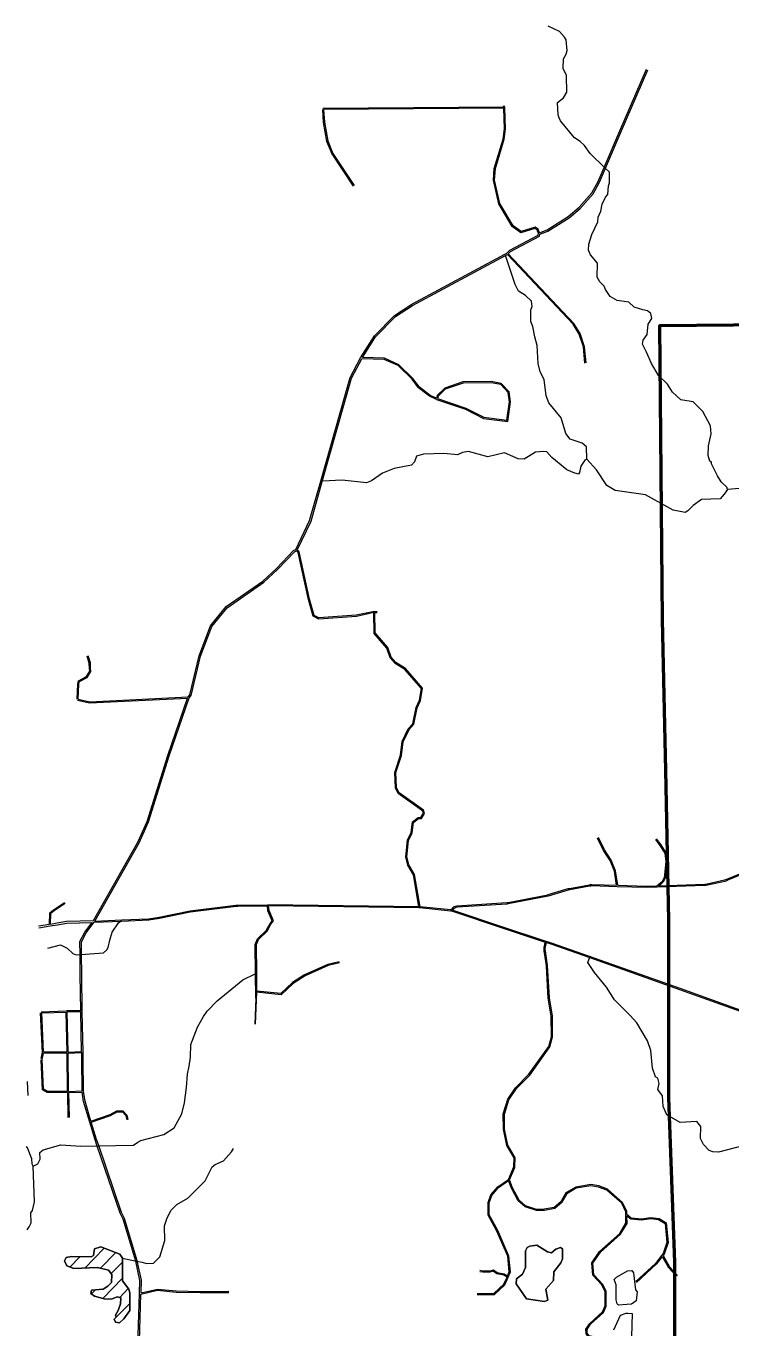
# Model space of a CAD drawing. Header units: inches. Extents: x 2666812 to 2767151, y 580083 to 705712.
# Drawn here: x 2676698 to 2689395, y 676969 to 700405 of the extents above; entities that cross this region are included whole.
import ezdxf

# ---------------------------------------------------------------- set-up
doc = ezdxf.new("R2010")
doc.units = ezdxf.units.IN
doc.header["$MEASUREMENT"] = 0
doc.layers.add('HY-SHORE', color=5, linetype='Continuous')
doc.layers.add('PLD-LANDBASE', color=252, linetype='Continuous')
doc.layers.add('PLD-REMOTE-BOUNDARY', color=40, linetype='Continuous', lineweight=80)

# ---------------------------------------------------------------- blocks, each defined once
blk = doc.blocks.new('*X31')
at = {"color": 0}
for p, q in [((2677485, 678083), (2677667, 678269)), ((2677754, 678065), (2678102, 678422)), ((2678038, 678063), (2678311, 678344)), ((2678229, 677965), (2678431, 678173)), ((2678080, 677518), (2678434, 677882)), ((2677874, 677600), (2677945, 677673)), ((2678384, 677536), (2678537, 677694)), ((2678286, 677142), (2678564, 677428))]:
    blk.add_line(p, q, dxfattribs=at)
blk = doc.blocks.new('CULVERT')
for p, q in [((-52, 7), (-41, 0)), ((-41, 0), (-52, -7)), ((-41, 0), (41, 0)), ((52, 7), (41, 0)), ((41, 0), (52, -7))]:
    blk.add_line(p, q)

msp = doc.modelspace()

# ---------------------------------------------------------------- linework, layer by layer
at = {"layer": 'HY-SHORE'}
for p, q in [((2686294, 700307), (2686092, 700405)), ((2686386, 700208), (2686294, 700307)), ((2686412, 700159), (2686386, 700208)), ((2686431, 699967), (2686412, 700159)), ((2686360, 699641), (2686366, 699816)), ((2686366, 699816), (2686415, 699901)), ((2686415, 699901), (2686431, 699967)), ((2686420, 699517), (2686360, 699641)), ((2686423, 699217), (2686420, 699517)), ((2686258, 699032), (2686366, 699116)), ((2686366, 699116), (2686423, 699217)), ((2686269, 698807), (2686258, 699032)), ((2686290, 698756), (2686269, 698807)), ((2686312, 698699), (2686290, 698756)), ((2686566, 698394), (2686312, 698699)), ((2686666, 698328), (2686566, 698394)), ((2686742, 698254), (2686666, 698328)), ((2686844, 698113), (2686742, 698254)), ((2687107, 697856), (2686844, 698113)), ((2687190, 697776), (2687107, 697856)), ((2687192, 697584), (2687190, 697776)), ((2687161, 697375), (2687176, 697533)), ((2687176, 697533), (2687192, 697584)), ((2687063, 697199), (2687120, 697325)), ((2687120, 697325), (2687161, 697375)), ((2686991, 696965), (2687039, 697073)), ((2687039, 697073), (2687063, 697199)), ((2686877, 696655), (2686983, 696881)), ((2686983, 696881), (2686991, 696965)), ((2686821, 696479), (2686877, 696655)), ((2686814, 696371), (2686821, 696479)), ((2686848, 696288), (2686814, 696371)), ((2685496, 695756), (2685320, 696277)), ((2686975, 696139), (2686848, 696288)), ((2686969, 695889), (2686975, 696139)), ((2687021, 695807), (2686969, 695889)), ((2685556, 695639), (2685496, 695756)), ((2685682, 695558), (2685556, 695639)), ((2687096, 695724), (2687021, 695807)), ((2687122, 695666), (2687096, 695724)), ((2687207, 695542), (2687122, 695666)), ((2685791, 695459), (2685682, 695558)), ((2685777, 695300), (2685801, 695359)), ((2685801, 695359), (2685791, 695459)), ((2687333, 695468), (2687207, 695542)), ((2687542, 695438), (2687333, 695468)), ((2687634, 695347), (2687542, 695438)), ((2685779, 695092), (2685777, 695300)), ((2687793, 695299), (2687634, 695347)), ((2687877, 695283), (2687793, 695299)), ((2687936, 695234), (2687877, 695283)), ((2687888, 695042), (2687953, 695142)), ((2687953, 695142), (2687936, 695234)), ((2685813, 695001), (2685779, 695092)), ((2685849, 694818), (2685813, 695001)), ((2687873, 694858), (2687888, 695042)), ((2685892, 694660), (2685849, 694818)), ((2685912, 694335), (2685892, 694660)), ((2687784, 694682), (2687799, 694757)), ((2687860, 694541), (2687784, 694682)), ((2687799, 694757), (2687873, 694858)), ((2687946, 694334), (2687860, 694541)), ((2685947, 694186), (2685912, 694335)), ((2686016, 694045), (2685947, 694186)), ((2688073, 694119), (2687946, 694334)), ((2686053, 693754), (2686016, 694045)), ((2688234, 693962), (2688073, 694119)), ((2688327, 693822), (2688234, 693962)), ((2686104, 693629), (2686053, 693754)), ((2688478, 693682), (2688327, 693822)), ((2686324, 693357), (2686104, 693629)), ((2688696, 693643), (2688478, 693682)), ((2688873, 693470), (2688696, 693643)), ((2686410, 693074), (2686324, 693357)), ((2689009, 693213), (2688873, 693470)), ((2686486, 692975), (2686410, 693074)), ((2688971, 692854), (2689019, 693071)), ((2689019, 693071), (2689009, 693213)), ((2686704, 692903), (2686486, 692975)), ((2686780, 692837), (2686704, 692903)), ((2686782, 692612), (2686780, 692837)), ((2688965, 692679), (2688971, 692854)), ((2683683, 692568), (2683634, 692509)), ((2683724, 692668), (2683683, 692568)), ((2683848, 692703), (2683724, 692668)), ((2684215, 692716), (2683848, 692703)), ((2684457, 692693), (2684215, 692716)), ((2684548, 692736), (2684457, 692693)), ((2684656, 692754), (2684548, 692736)), ((2685007, 692658), (2684656, 692754)), ((2685306, 692728), (2685007, 692658)), ((2685549, 692623), (2685306, 692728)), ((2685657, 692616), (2685549, 692623)), ((2685864, 692743), (2685657, 692616)), ((2686006, 692753), (2685864, 692743)), ((2686064, 692745), (2686006, 692753)), ((2686157, 692646), (2686064, 692745)), ((2686426, 692425), (2686157, 692646)), ((2686749, 692595), (2686675, 692486)), ((2686782, 692612), (2686749, 692595)), ((2686960, 692422), (2686782, 692612)), ((2689000, 692580), (2688965, 692679)), ((2689025, 692563), (2689000, 692580)), ((2689025, 692530), (2689025, 692563)), ((2683110, 692361), (2682912, 692226)), ((2683317, 692447), (2683110, 692361)), ((2683634, 692509), (2683317, 692447)), ((2686569, 692360), (2686426, 692425)), ((2686636, 692344), (2686569, 692360)), ((2686652, 692377), (2686636, 692344)), ((2686675, 692486), (2686652, 692377)), ((2687146, 692141), (2686960, 692422)), ((2689136, 692314), (2689025, 692530)), ((2689204, 692207), (2689136, 692314)), ((2682387, 692236), (2682030, 692216)), ((2682820, 692191), (2682387, 692236)), ((2682912, 692226), (2682820, 692191)), ((2687297, 692051), (2687146, 692141)), ((2689305, 692108), (2689204, 692207)), ((2689314, 692066), (2689305, 692108)), ((2689605, 692095), (2689314, 692066)), ((2687840, 691974), (2687297, 692051)), ((2688335, 691697), (2687840, 691974)), ((2688849, 691886), (2688700, 691784)), ((2689183, 691898), (2688849, 691886)), ((2689257, 691982), (2689183, 691898)), ((2689314, 692066), (2689257, 691982)), ((2688552, 691658), (2688335, 691697)), ((2688602, 691683), (2688552, 691658)), ((2688700, 691784), (2688602, 691683)), ((2678205, 683960), (2678250, 684107)), ((2678250, 684107), (2678361, 684273)), ((2678361, 684273), (2678409, 684310)), ((2677090, 683817), (2677315, 683878)), ((2677315, 683878), (2677440, 683821)), ((2678174, 683830), (2678205, 683960)), ((2677440, 683821), (2677541, 683722)), ((2677541, 683722), (2677600, 683698)), ((2677600, 683698), (2677683, 683705)), ((2677683, 683705), (2678091, 683737)), ((2678091, 683737), (2678149, 683787)), ((2678149, 683787), (2678174, 683830)), ((2686804, 683558), (2686825, 683626)), ((2686921, 683381), (2686804, 683558)), ((2680135, 682869), (2680597, 683250)), ((2680597, 683250), (2680822, 683356)), ((2687141, 683117), (2686921, 683381)), ((2687285, 682886), (2687141, 683117)), ((2679953, 682684), (2680135, 682869)), ((2687564, 682605), (2687285, 682886)), ((2679782, 682398), (2679888, 682591)), ((2679888, 682591), (2679953, 682684)), ((2687682, 682474), (2687564, 682605)), ((2687877, 682151), (2687682, 682474)), ((2679660, 682088), (2679782, 682398)), ((2679655, 681855), (2679660, 682088)), ((2687938, 681977), (2687877, 682151)), ((2679632, 681697), (2679655, 681855)), ((2687966, 681660), (2687938, 681977)), ((2679586, 681313), (2679600, 681554)), ((2679600, 681554), (2679632, 681697)), ((2688018, 681502), (2687966, 681660)), ((2676738, 681171), (2676726, 681421)), ((2679548, 681037), (2679586, 681313)), ((2688060, 681478), (2688018, 681502)), ((2688086, 681386), (2688060, 681478)), ((2688063, 681278), (2688086, 681386)), ((2688147, 681162), (2688063, 681278)), ((2688158, 680970), (2688147, 681162)), ((2679361, 680585), (2679500, 680836)), ((2679500, 680836), (2679548, 681037)), ((2688226, 680821), (2688158, 680970)), ((2688461, 680682), (2688226, 680821)), ((2688761, 680702), (2688461, 680682)), ((2688837, 680611), (2688761, 680702)), ((2688831, 680395), (2688837, 680611)), ((2678709, 680326), (2678764, 680361)), ((2678764, 680361), (2679179, 680466)), ((2679179, 680466), (2679361, 680585)), ((2688882, 680287), (2688831, 680395)), ((2690123, 680401), (2689151, 680148)), ((2676723, 680229), (2676698, 680246)), ((2676801, 680030), (2676723, 680229)), ((2676949, 680140), (2677007, 680191)), ((2676951, 680023), (2676949, 680140)), ((2677007, 680191), (2677323, 680278)), ((2677323, 680278), (2677682, 680257)), ((2677682, 680257), (2677993, 680263)), ((2677993, 680263), (2678631, 680276)), ((2678631, 680276), (2678709, 680326)), ((2680251, 679995), (2680391, 680155)), ((2680391, 680155), (2680427, 680213)), ((2688984, 680179), (2688882, 680287)), ((2689051, 680155), (2688984, 680179)), ((2689151, 680148), (2689051, 680155)), ((2676810, 679930), (2676801, 680030)), ((2676827, 679897), (2676810, 679930)), ((2676827, 679897), (2676910, 679940)), ((2676852, 679256), (2676827, 679897)), ((2676910, 679940), (2676951, 680023)), ((2680044, 679885), (2680102, 679927)), ((2680102, 679927), (2680251, 679995)), ((2679922, 679633), (2680044, 679885)), ((2679609, 679321), (2679922, 679633)), ((2676812, 679097), (2676852, 679256)), ((2679303, 679101), (2679411, 679210)), ((2679411, 679210), (2679609, 679321)), ((2676787, 679055), (2676812, 679097)), ((2676789, 678880), (2676787, 679055)), ((2679190, 678824), (2679230, 678950)), ((2679230, 678950), (2679303, 679101)), ((2676716, 678754), (2676757, 678805)), ((2676757, 678805), (2676789, 678880)), ((2679193, 678557), (2679190, 678824)), ((2679105, 678265), (2679193, 678557)), ((2677422, 678253), (2677389, 678195)), ((2677389, 678195), (2677422, 678253)), ((2677513, 678271), (2677422, 678253)), ((2677422, 678253), (2677513, 678271)), ((2677871, 678267), (2677513, 678271)), ((2677513, 678271), (2677871, 678267)), ((2677913, 678292), (2677871, 678267)), ((2677871, 678267), (2677913, 678292)), ((2677928, 678409), (2677913, 678292)), ((2677913, 678292), (2677928, 678409)), ((2678044, 678444), (2677928, 678409)), ((2677928, 678409), (2678044, 678444)), ((2678387, 678315), (2678044, 678444)), ((2678044, 678444), (2678387, 678315)), ((2678430, 678240), (2678387, 678315)), ((2678387, 678315), (2678430, 678240)), ((2678989, 678155), (2679105, 678265)), ((2685712, 678433), (2685679, 678374)), ((2685679, 678374), (2685712, 678433)), ((2685679, 678374), (2685683, 678074)), ((2685683, 678074), (2685679, 678374)), ((2685762, 678459), (2685712, 678433)), ((2685712, 678433), (2685762, 678459)), ((2685886, 678477), (2685762, 678459)), ((2685762, 678459), (2685886, 678477)), ((2686080, 678354), (2685886, 678477)), ((2685886, 678477), (2686080, 678354)), ((2686147, 678338), (2686080, 678354)), ((2686080, 678354), (2686147, 678338)), ((2686229, 678406), (2686147, 678338)), ((2686147, 678338), (2686229, 678406)), ((2686312, 678432), (2686229, 678406)), ((2686229, 678406), (2686312, 678432)), ((2686346, 678407), (2686312, 678432)), ((2686312, 678432), (2686346, 678407)), ((2686348, 678232), (2686346, 678407)), ((2686346, 678407), (2686348, 678232)), ((2677389, 678195), (2677432, 678104)), ((2677432, 678104), (2677389, 678195)), ((2677432, 678104), (2677557, 678055)), ((2677557, 678055), (2677432, 678104)), ((2677557, 678055), (2677982, 678077)), ((2677982, 678077), (2677557, 678055)), ((2677982, 678077), (2678182, 678029)), ((2678182, 678029), (2677982, 678077)), ((2678182, 678029), (2678242, 677946)), ((2678242, 677946), (2678182, 678029)), ((2678435, 677832), (2678430, 678240)), ((2678430, 678240), (2678686, 678190)), ((2678430, 678240), (2678435, 677832)), ((2678686, 678190), (2678789, 678169)), ((2678789, 678169), (2678865, 678145)), ((2678865, 678145), (2678989, 678155)), ((2685683, 678074), (2685626, 677957)), ((2685626, 677957), (2685683, 678074)), ((2686192, 677997), (2686315, 678157)), ((2686315, 678157), (2686192, 677997)), ((2686315, 678157), (2686348, 678232)), ((2686348, 678232), (2686315, 678157)), ((2687517, 678012), (2687592, 678021)), ((2687517, 678012), (2687592, 678021)), ((2687592, 678021), (2687626, 677980)), ((2687592, 678021), (2687626, 677980)), ((2678235, 677804), (2678169, 677737)), ((2678169, 677737), (2678235, 677804)), ((2678242, 677946), (2678235, 677804)), ((2678235, 677804), (2678242, 677946)), ((2678545, 677683), (2678435, 677832)), ((2678435, 677832), (2678545, 677683)), ((2685518, 677872), (2685511, 677781)), ((2685511, 677781), (2685518, 677872)), ((2685511, 677781), (2685698, 677508)), ((2685698, 677508), (2685511, 677781)), ((2685626, 677957), (2685518, 677872)), ((2685518, 677872), (2685626, 677957)), ((2686046, 677687), (2686186, 677838)), ((2686186, 677838), (2686046, 677687)), ((2686186, 677838), (2686192, 677997)), ((2686192, 677997), (2686186, 677838)), ((2687277, 677860), (2687318, 677901)), ((2687277, 677860), (2687318, 677901)), ((2687311, 677760), (2687277, 677860)), ((2687311, 677760), (2687277, 677860)), ((2687318, 677901), (2687517, 678012)), ((2687318, 677901), (2687517, 678012)), ((2687626, 677980), (2687650, 677777)), ((2687626, 677980), (2687650, 677777)), ((2677878, 677667), (2677862, 677609)), ((2677862, 677609), (2677878, 677667)), ((2677862, 677609), (2677929, 677559)), ((2677929, 677559), (2677862, 677609)), ((2678086, 677686), (2677878, 677667)), ((2677878, 677667), (2678086, 677686)), ((2677929, 677559), (2678105, 677511)), ((2678105, 677511), (2677929, 677559)), ((2678169, 677737), (2678086, 677686)), ((2678086, 677686), (2678169, 677737)), ((2678238, 677504), (2678338, 677547)), ((2678338, 677547), (2678238, 677504)), ((2678338, 677547), (2678405, 677531)), ((2678405, 677531), (2678338, 677547)), ((2678562, 677617), (2678545, 677683)), ((2678545, 677683), (2678562, 677617)), ((2678566, 677300), (2678562, 677617)), ((2678562, 677617), (2678566, 677300)), ((2686081, 677487), (2686046, 677687)), ((2686046, 677687), (2686081, 677487)), ((2687315, 677493), (2687311, 677760)), ((2687315, 677493), (2687311, 677760)), ((2687650, 677777), (2687663, 677672)), ((2687650, 677777), (2687663, 677672)), ((2687663, 677672), (2687688, 677639)), ((2687663, 677672), (2687688, 677639)), ((2687688, 677639), (2687673, 677472)), ((2687688, 677639), (2687673, 677472)), ((2678105, 677511), (2678238, 677504)), ((2678238, 677504), (2678105, 677511)), ((2678398, 677423), (2678358, 677298)), ((2678358, 677298), (2678398, 677423)), ((2678405, 677531), (2678398, 677423)), ((2678398, 677423), (2678405, 677531)), ((2685698, 677508), (2686023, 677461)), ((2686023, 677461), (2685698, 677508)), ((2686023, 677461), (2686081, 677487)), ((2686081, 677487), (2686023, 677461)), ((2687332, 677418), (2687315, 677493)), ((2687332, 677418), (2687315, 677493)), ((2687357, 677394), (2687332, 677418)), ((2687357, 677394), (2687332, 677418)), ((2687506, 677406), (2687357, 677394)), ((2687506, 677406), (2687357, 677394)), ((2687590, 677413), (2687506, 677406)), ((2687590, 677413), (2687506, 677406)), ((2687673, 677472), (2687590, 677413)), ((2687673, 677472), (2687590, 677413)), ((2678317, 677180), (2678284, 677146)), ((2678284, 677146), (2678317, 677180)), ((2678284, 677146), (2678310, 677089)), ((2678310, 677089), (2678284, 677146)), ((2678358, 677298), (2678309, 677214)), ((2678309, 677214), (2678358, 677298)), ((2678309, 677214), (2678317, 677180)), ((2678317, 677180), (2678309, 677214)), ((2678310, 677089), (2678377, 677081)), ((2678377, 677081), (2678310, 677089)), ((2678377, 677081), (2678459, 677149)), ((2678459, 677149), (2678377, 677081)), ((2678459, 677149), (2678566, 677300)), ((2678566, 677300), (2678459, 677149)), ((2687271, 676951), (2687393, 677219)), ((2687271, 676951), (2687393, 677219)), ((2687393, 677219), (2687492, 677254)), ((2687393, 677219), (2687492, 677254)), ((2687492, 677254), (2687521, 677252)), ((2687492, 677254), (2687521, 677252)), ((2687521, 677252), (2687601, 677246)), ((2687521, 677252), (2687601, 677246)), ((2687601, 677246), (2687589, 676829)), ((2687601, 677246), (2687589, 676829))]:
    msp.add_line(p, q, dxfattribs=at)
at = {"layer": 'PLD-LANDBASE'}
for points in [[(2687380, 698521), (2687857, 699627)], [(2687404, 698510), (2687881, 699617)], [(2682028, 698904), (2682045, 698672), (2682105, 698334), (2682199, 698104), (2682580, 697526)], [(2685290, 698947), (2682037, 698924)], [(2685291, 698927), (2682048, 698904)], [(2682048, 698904), (2682065, 698675), (2682124, 698339), (2682216, 698113), (2682597, 697537)], [(2685915, 696674), (2685893, 696737), (2685850, 696765), (2685600, 696688), (2685443, 696798), (2685203, 697207), (2685106, 697634), (2685120, 697845), (2685281, 698372), (2685304, 698555), (2685291, 698927)], [(2685932, 696685), (2685910, 696750), (2685853, 696787), (2685604, 696709), (2685458, 696812), (2685222, 697214), (2685126, 697635), (2685140, 697841), (2685301, 698368), (2685323, 698554), (2685311, 698938)], [(2685290, 698947), (2685287, 698971)], [(2685311, 698938), (2685306, 698973)], [(2687095, 697861), (2687380, 698521)], [(2687119, 697851), (2687404, 698510)], [(2685932, 696685), (2686071, 696741), (2686449, 696977), (2686646, 697145), (2686875, 697404), (2686988, 697612), (2687095, 697861)], [(2685939, 696659), (2686083, 696717), (2686465, 696956), (2686665, 697126), (2686897, 697389), (2687012, 697600), (2687119, 697851)], [(2685348, 696323), (2685398, 696373), (2685908, 696644), (2685915, 696674)], [(2685372, 696310), (2685414, 696352), (2685931, 696627), (2685939, 696659)], [(2682716, 694438), (2682963, 694834), (2683327, 695199), (2683635, 695403), (2685308, 696301)], [(2685308, 696301), (2685348, 696323)], [(2685320, 696278), (2685356, 696298)], [(2686752, 694344), (2686724, 694634), (2686647, 694865), (2686538, 695045), (2685356, 696298)], [(2686772, 694346), (2686744, 694638), (2686665, 694873), (2686554, 695057), (2685372, 696310)], [(2682749, 694441), (2682983, 694818), (2683344, 695178), (2683648, 695381), (2685320, 696278)], [(2682000, 692219), (2682528, 694084), (2682716, 694438)], [(2682025, 692212), (2682552, 694074), (2682737, 694421)], [(2684083, 693688), (2683956, 693745), (2683760, 693895), (2683641, 694052), (2683390, 694297), (2683142, 694410), (2682737, 694421)], [(2684080, 693711), (2683966, 693762), (2683774, 693909), (2683656, 694065), (2683401, 694314), (2683147, 694429), (2682749, 694441)], [(2684601, 693511), (2684929, 693348), (2685366, 693293), (2685414, 693646), (2685386, 693825), (2685247, 693978), (2685067, 694010), (2684556, 694004), (2684229, 693891), (2684094, 693761), (2684080, 693711)], [(2684609, 693529), (2684935, 693367), (2685349, 693315), (2685394, 693645), (2685368, 693816), (2685237, 693960), (2685066, 693990), (2684560, 693984), (2684239, 693874), (2684111, 693750), (2684098, 693703)], [(2684083, 693688), (2684601, 693511)], [(2684098, 693703), (2684609, 693529)], [(2681550, 690987), (2681799, 691509), (2682000, 692219)], [(2681574, 690977), (2681824, 691500), (2682025, 692212)], [(2679614, 688338), (2679644, 688376), (2679810, 689076), (2680013, 689615), (2680295, 689963), (2680958, 690421), (2681204, 690648), (2681510, 690970), (2681550, 690987)], [(2679635, 688322), (2679668, 688365), (2679835, 689069), (2680037, 689602), (2680313, 689943), (2680974, 690401), (2681222, 690629), (2681525, 690948), (2681561, 690963)], [(2682954, 689855), (2682641, 689787), (2681963, 689737), (2681865, 689790), (2681777, 690093), (2681592, 690938), (2681561, 690963)], [(2682963, 689877), (2682638, 689807), (2681967, 689758), (2681881, 689803), (2681796, 690098), (2681610, 690949), (2681574, 690977)], [(2683764, 684563), (2683667, 685138), (2683566, 685311), (2683530, 685456), (2683560, 685768), (2683625, 685894), (2683648, 686088), (2683753, 686169), (2683801, 686170), (2683845, 686245), (2683830, 686287), (2683394, 686598), (2683341, 686702), (2683329, 686981), (2683434, 687291), (2683465, 687534), (2683572, 687762), (2683653, 687854), (2683716, 688145), (2683773, 688279), (2683811, 688490), (2683511, 688832), (2683335, 688939), (2683248, 689041), (2683188, 689215), (2682959, 689480), (2682954, 689855)], [(2682963, 689877), (2683013, 689879)], [(2682974, 689858), (2683014, 689859)], [(2683785, 684562), (2683686, 685145), (2683584, 685319), (2683550, 685457), (2683579, 685762), (2683645, 685888), (2683667, 686078), (2683760, 686149), (2683813, 686150), (2683867, 686242), (2683847, 686300), (2683409, 686612), (2683361, 686707), (2683349, 686978), (2683454, 687286), (2683484, 687528), (2683588, 687751), (2683672, 687845), (2683735, 688139), (2683792, 688273), (2683832, 688496), (2683524, 688848), (2683348, 688954), (2683265, 689051), (2683206, 689225), (2682979, 689488), (2682974, 689858)], [(2677616, 688297), (2677627, 688569), (2677639, 688627), (2677786, 688703), (2677844, 688802), (2677840, 688849), (2677836, 688947), (2677797, 689072)], [(2677636, 688296), (2677647, 688566), (2677657, 688614), (2677800, 688688), (2677864, 688797), (2677860, 688850), (2677856, 688950), (2677816, 689077)], [(2677636, 688296), (2677844, 688252), (2679614, 688338)], [(2677625, 688278), (2677842, 688232), (2679605, 688318)], [(2677914, 684316), (2678708, 685724), (2678878, 686099), (2679248, 687286), (2679605, 688318)], [(2677937, 684304), (2678731, 685712), (2678903, 686090), (2679273, 687278), (2679635, 688322)], [(2687320, 684950), (2687280, 685204), (2687202, 685395), (2687083, 685576), (2686975, 685798)], [(2687341, 684949), (2687299, 685209), (2687220, 685404), (2687101, 685586), (2686993, 685807)], [(2687332, 684930), (2687855, 684914), (2688051, 684920)], [(2687341, 684949), (2687855, 684934), (2688047, 684940)], [(2677117, 684249), (2677123, 684456), (2677190, 684510), (2677388, 684642)], [(2677137, 684253), (2677142, 684447), (2677202, 684494), (2677399, 684626)], [(2678421, 684326), (2678902, 684348), (2679093, 684375), (2679650, 684490), (2680474, 684591), (2680508, 684592)], [(2680508, 684592), (2681050, 684598)], [(2680508, 684572), (2681041, 684578)], [(2680828, 683363), (2680821, 683887), (2680864, 683988), (2681026, 684144), (2681087, 684258), (2681125, 684313), (2681050, 684492), (2681041, 684578)], [(2680848, 683363), (2680841, 683883), (2680880, 683977), (2681041, 684132), (2681104, 684248), (2681147, 684311), (2681069, 684497), (2681061, 684578)], [(2678422, 684306), (2678904, 684328), (2679096, 684356), (2679653, 684471), (2680476, 684571), (2680508, 684572)], [(2676921, 684218), (2677117, 684249)], [(2676926, 684186), (2677129, 684218)], [(2677129, 684218), (2677264, 684241), (2677430, 684270), (2677890, 684283)], [(2677137, 684253), (2677259, 684273), (2677426, 684302), (2677914, 684316)], [(2677670, 683704), (2677667, 683936), (2677756, 684108), (2677890, 684283)], [(2677696, 683705), (2677694, 683930), (2677778, 684094), (2677924, 684284)], [(2677924, 684284), (2678422, 684306)], [(2677937, 684304), (2678421, 684326)], [(2686833, 683667), (2686150, 683909)], [(2677674, 683346), (2677670, 683704)], [(2677700, 683346), (2677696, 683705)], [(2688548, 683060), (2686833, 683667)], [(2682337, 683552), (2682130, 683508), (2681717, 683320), (2681503, 683185), (2681287, 682981), (2680844, 683025)], [(2682333, 683571), (2682124, 683527), (2681708, 683338), (2681491, 683201), (2681280, 683001), (2680851, 683045)], [(2677682, 682692), (2677674, 683346)], [(2677708, 682682), (2677700, 683346)], [(2680832, 682918), (2680828, 683363)], [(2680851, 683045), (2680848, 683363)], [(2680844, 683025), (2680818, 682449)], [(2689975, 682546), (2688548, 683060)], [(2680832, 682918), (2680811, 682450)], [(2676994, 681941), (2676961, 682655)], [(2676970, 682675), (2677428, 682689)], [(2676981, 682656), (2677419, 682669)], [(2677013, 681951), (2676981, 682656)], [(2677435, 681948), (2677419, 682669)], [(2677682, 682692), (2677428, 682689)], [(2677682, 682672), (2677438, 682670)], [(2677455, 681948), (2677438, 682670)], [(2677698, 681958), (2677682, 682672)], [(2677725, 681949), (2677708, 682682)], [(2676994, 681268), (2676970, 681810)], [(2676973, 681832), (2676994, 681941)], [(2676990, 681815), (2677012, 681931)], [(2677013, 681280), (2676990, 681815)], [(2677436, 681928), (2677012, 681931)], [(2677435, 681948), (2677013, 681951)], [(2677444, 681239), (2677436, 681928)], [(2677455, 681948), (2677698, 681958)], [(2677455, 681928), (2677699, 681939)], [(2677463, 681240), (2677455, 681928)], [(2677700, 681823), (2677699, 681939)], [(2677707, 681250), (2677700, 681823)], [(2677727, 681823), (2677725, 681949)], [(2677733, 681242), (2677727, 681823)], [(2677444, 681220), (2677076, 681223), (2676994, 681268)], [(2677444, 681239), (2677081, 681243), (2677013, 681280)], [(2677444, 681220), (2677452, 680770)], [(2677463, 681240), (2677707, 681250)], [(2677464, 681220), (2677709, 681230)], [(2677464, 681220), (2677472, 680771)], [(2677843, 680687), (2677734, 681063), (2677709, 681230)], [(2677866, 680704), (2677760, 681069), (2677733, 681242)], [(2677866, 680704), (2678212, 680827), (2678332, 680893), (2678439, 680891), (2678508, 680817), (2678530, 680739)], [(2677871, 680686), (2678220, 680809), (2678337, 680873), (2678430, 680872), (2678490, 680807), (2678511, 680733)], [(2677942, 680371), (2677843, 680687)], [(2677967, 680379), (2677871, 680686)], [(2677980, 680259), (2677942, 680371)], [(2678005, 680267), (2677967, 680379)], [(2678673, 678186), (2678443, 678944), (2678392, 679052), (2677980, 680259)], [(2678699, 678193), (2678467, 678954), (2678416, 679062), (2678005, 680267)], [(2685373, 679660), (2685468, 679874), (2685469, 679890)], [(2685391, 679654), (2685488, 679870), (2685489, 679889)], [(2685358, 677921), (2685390, 677997), (2685362, 678276), (2685166, 678730), (2685012, 679014), (2685009, 679243), (2685059, 679380), (2685184, 679526), (2685373, 679660)], [(2687507, 679031), (2687506, 679081), (2687428, 679242), (2687155, 679483), (2687002, 679541), (2686857, 679565), (2686588, 679519), (2686410, 679415), (2686320, 679255), (2686199, 679156), (2686020, 679121), (2685880, 679120), (2685683, 679183), (2685568, 679287), (2685450, 679509), (2685391, 679654)], [(2685371, 677903), (2685410, 677994), (2685382, 678281), (2685184, 678739), (2685031, 679019), (2685029, 679240), (2685076, 679370), (2685197, 679511), (2685376, 679639)], [(2687487, 679026), (2687486, 679076), (2687412, 679230), (2687145, 679466), (2686997, 679522), (2686857, 679545), (2686595, 679500), (2686425, 679401), (2686335, 679242), (2686208, 679138), (2686022, 679102), (2685877, 679100), (2685673, 679165), (2685552, 679275), (2685432, 679501), (2685376, 679639)], [(2685634, 676508), (2687204, 676551), (2687223, 676577), (2687157, 676749), (2686817, 676828), (2686770, 676883), (2686769, 676964), (2686837, 677069), (2687067, 677279), (2687114, 677384), (2687112, 677638), (2687053, 677760), (2686892, 677934), (2686872, 678157), (2687014, 678363), (2687377, 678684), (2687489, 678873), (2687487, 679026)], [(2685635, 676488), (2687214, 676532), (2687245, 676574), (2687172, 676766), (2686828, 676846), (2686790, 676890), (2686789, 676959), (2686852, 677056), (2687084, 677267), (2687134, 677380), (2687131, 677643), (2687070, 677771), (2686911, 677943), (2686892, 678152), (2687029, 678350), (2687392, 678671), (2687508, 678868), (2687507, 679005)], [(2687507, 679031), (2687582, 678969), (2687767, 678948), (2687934, 678974), (2688084, 678958), (2688210, 678876), (2688246, 678521), (2688177, 678317), (2688156, 678290)], [(2687507, 679005), (2687574, 678951), (2687768, 678929), (2687934, 678954), (2688077, 678939), (2688191, 678865), (2688226, 678523), (2688160, 678326), (2688136, 678297)], [(2688136, 678297), (2688019, 678148), (2687667, 677822)], [(2688143, 678273), (2688034, 678134), (2687680, 677807)], [(2688143, 678273), (2688253, 678073), (2688399, 677916)], [(2688156, 678290), (2688269, 678085), (2688413, 677929)], [(2678739, 677604), (2678746, 677842), (2678673, 678186)], [(2678766, 677617), (2678773, 677845), (2678699, 678193)], [(2685358, 677921), (2685301, 677955), (2685175, 677980), (2685106, 678027), (2685038, 678011), (2684914, 678010), (2684862, 678018)], [(2684813, 677607), (2685118, 677611), (2685295, 677775), (2685350, 677903)], [(2684813, 677587), (2685125, 677591), (2685311, 677764), (2685371, 677903)], [(2685350, 677903), (2685294, 677936), (2685167, 677961), (2685102, 678006), (2685040, 677991), (2684913, 677990), (2684859, 677998)], [(2678691, 676101), (2678739, 677604)], [(2678718, 676110), (2678765, 677596)], [(2678765, 677596), (2679065, 677667), (2679397, 677633), (2679830, 677624), (2680345, 677626)], [(2678766, 677617), (2679064, 677687), (2679398, 677653), (2679830, 677643), (2680345, 677646)]]:
    msp.add_lwpolyline(points, dxfattribs=at)
for points in [[(2688047, 684940), (2688117, 684998, 0.196843), (2688188, 685131), (2688214, 685376), (2688195, 685528), (2688107, 685666), (2688024, 685776)], [(2688074, 684941), (2688134, 684989, 0.200171), (2688208, 685124), (2688234, 685376), (2688214, 685535), (2688123, 685677), (2688040, 685788)], [(2688051, 684920), (2688908, 684950, 0.045638), (2688953, 684956), (2689269, 685026, 0.043378), (2689310, 685039), (2690295, 685444, -0.033371), (2690327, 685455), (2690451, 685488, -0.050298), (2690500, 685496), (2691003, 685524, 0.061087), (2691063, 685535), (2691702, 685733, -0.061396), (2691762, 685743), (2692077, 685761, -0.069274), (2692146, 685755), (2692318, 685716)], [(2688074, 684941), (2688905, 684970, 0.045638), (2688951, 684976), (2689263, 685045, 0.043378), (2689304, 685058), (2690289, 685463, -0.033371), (2690320, 685474), (2690447, 685508, -0.050298), (2690497, 685515), (2690999, 685544, 0.061087), (2691059, 685555), (2691698, 685753, -0.061396), (2691758, 685763), (2692079, 685781, -0.069274), (2692147, 685775), (2692322, 685736)], [(2684350, 684504), (2684367, 684532, -0.244708), (2684446, 684580), (2685344, 684637, 0.031963), (2685369, 684641), (2686082, 684779, 0.025303), (2686092, 684781), (2686450, 684889, -0.028243), (2686472, 684894), (2686833, 684960, -0.052418), (2686875, 684963), (2687320, 684950)], [(2684371, 684500), (2684379, 684513, -0.244708), (2684458, 684561), (2685346, 684617, 0.031963), (2685372, 684621), (2686087, 684759, 0.025303), (2686097, 684762), (2686455, 684870, -0.028243), (2686477, 684875), (2686834, 684940, -0.052418), (2686876, 684943), (2687332, 684930)], [(2686150, 683909), (2685997, 683958), (2685293, 684189), (2684381, 684496, 0.055761), (2684338, 684505), (2683784, 684562, 0.022205), (2683766, 684563), (2681050, 684598)], [(2697588, 679835), (2696502, 680219), (2692545, 681608), (2691516, 681969), (2689968, 682527), (2688541, 683041), (2686827, 683648), (2686144, 683890), (2685990, 683939), (2685286, 684170), (2684377, 684476, 0.055761), (2684333, 684486), (2683783, 684542, 0.022205), (2683765, 684543), (2681061, 684578)], [(2685469, 679890), (2685475, 680045), (2685348, 680267), (2685285, 680561), (2685282, 680838), (2685363, 681100), (2685504, 681304), (2685743, 681549), (2686102, 682051), (2686149, 682223), (2686145, 682596), (2686091, 682921), (2686057, 683496), (2686051, 683542), (2686020, 683769, -0.088156), (2686024, 683856), (2686038, 683924)], [(2685489, 679889), (2685495, 680049), (2685366, 680274), (2685305, 680563), (2685302, 680835), (2685381, 681092), (2685519, 681292), (2685758, 681536), (2686120, 682042), (2686169, 682221), (2686165, 682598), (2686111, 682923), (2686077, 683505), (2686070, 683551), (2686040, 683768, -0.088156), (2686044, 683856), (2686057, 683918)]]:
    msp.add_lwpolyline(points, format="xyb", dxfattribs=at)
at = {"layer": 'PLD-REMOTE-BOUNDARY'}
msp.add_lwpolyline([(2694076, 695068), (2688090, 695013), (2688142, 689726), (2688200, 687015), (2688252, 684325), (2688252, 681125), (2688359, 678173), (2688360, 676366)], dxfattribs=at)

# ---------------------------------------------------------------- block references
at = {"layer": 'HY-SHORE'}
msp.add_blockref('*X31', (0, 0), dxfattribs=at)
at = {"layer": 'PLD-LANDBASE', "xscale": 0.4999999999355537, "yscale": 0.4999999999355537, "zscale": 0.4999999999355537, "rotation": 66.12746190397979}
msp.add_blockref('CULVERT', (2686836, 683652), dxfattribs=at)

doc.saveas('drawing.dxf')
